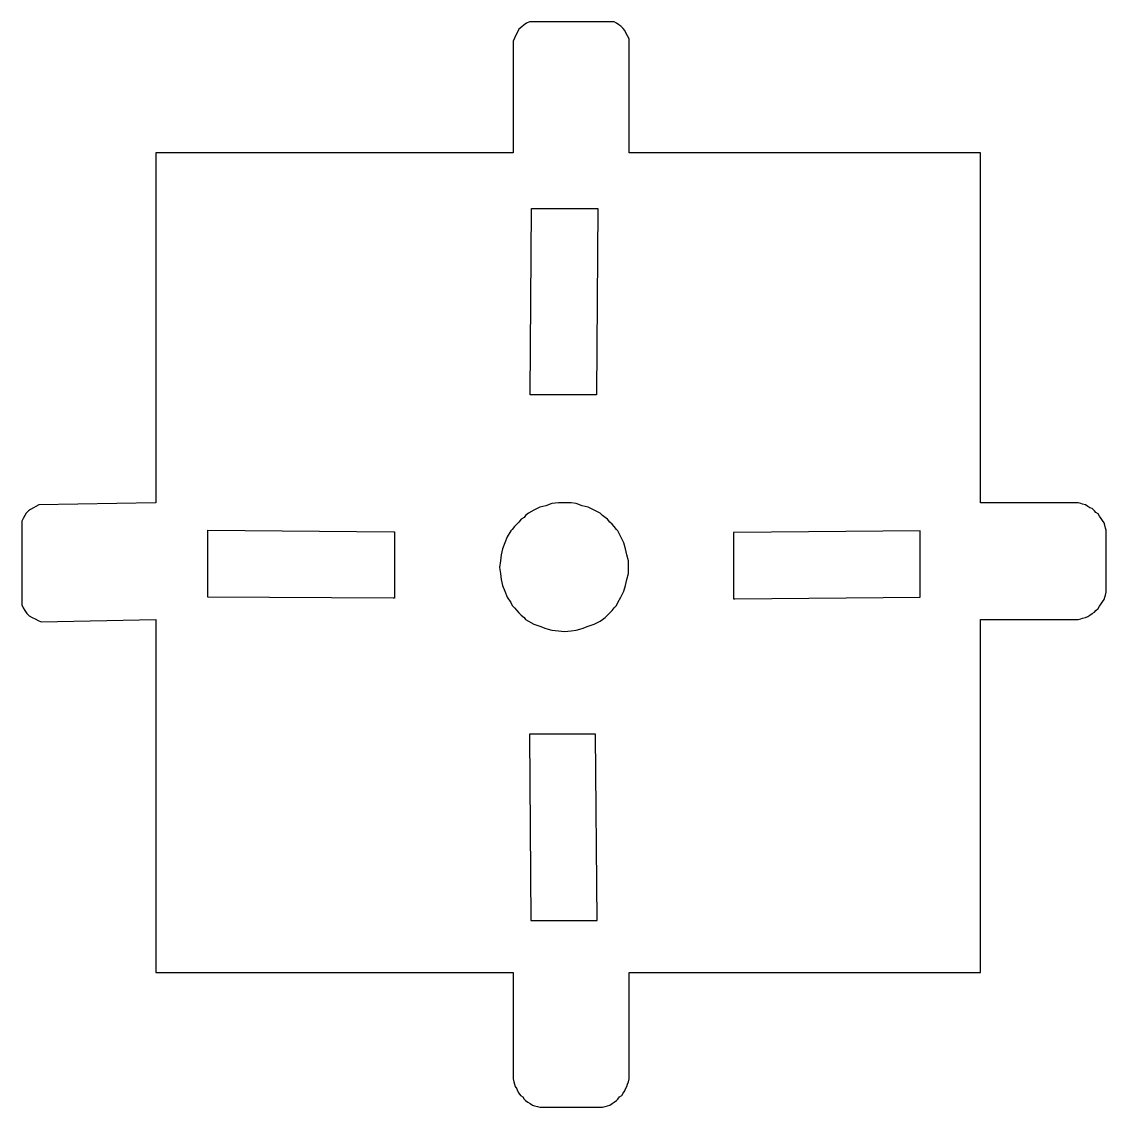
# Model space of a CAD drawing. Header units: centimetres. Extents: x -21.3 to 5.3, y 0.3 to 10.2.
# Drawn here: x -13.545 to -9.845, y 1.767 to 5.47 of the extents above; entities that cross this region are included whole.
import ezdxf

# ---------------------------------------------------------------- set-up
doc = ezdxf.new("R2010")
doc.units = ezdxf.units.CM
doc.header["$MEASUREMENT"] = 0
doc.layers.add('Layer 1', color=7, linetype='Continuous')

msp = doc.modelspace()

# ---------------------------------------------------------------- linework, layer by layer
at = {"layer": 'Layer 1'}
for points, knots in [([(-13.08808, 3.43073), (-13.08808, 3.43073), (-13.47924, 3.42311), (-13.47924, 3.42311), (-13.47924, 3.42311), (-13.47924, 3.42311), (-13.4894, 3.42819), (-13.4894, 3.42819), (-13.4894, 3.42819), (-13.4894, 3.42819), (-13.49956, 3.43327), (-13.49956, 3.43327), (-13.49956, 3.43327), (-13.49956, 3.43327), (-13.50972, 3.43835), (-13.50972, 3.43835), (-13.50972, 3.43835), (-13.50972, 3.43835), (-13.51988, 3.44343), (-13.51988, 3.44343), (-13.51988, 3.44343), (-13.51988, 3.44343), (-13.5275, 3.45105), (-13.5275, 3.45105), (-13.5275, 3.45105), (-13.5275, 3.45105), (-13.53512, 3.46121), (-13.53512, 3.46121), (-13.53512, 3.46121), (-13.53512, 3.46121), (-13.5402, 3.47137), (-13.5402, 3.47137), (-13.5402, 3.47137), (-13.5402, 3.47137), (-13.54528, 3.48153), (-13.54528, 3.48153), (-13.54528, 3.48153), (-13.54528, 3.48153), (-13.54528, 3.76601), (-13.54528, 3.76601), (-13.54528, 3.76601), (-13.54528, 3.76601), (-13.5402, 3.77617), (-13.5402, 3.77617), (-13.5402, 3.77617), (-13.5402, 3.77617), (-13.53512, 3.78633), (-13.53512, 3.78633), (-13.53512, 3.78633), (-13.53512, 3.78633), (-13.53004, 3.79395), (-13.53004, 3.79395), (-13.53004, 3.79395), (-13.53004, 3.79395), (-13.52242, 3.80157), (-13.52242, 3.80157), (-13.52242, 3.80157), (-13.52242, 3.80157), (-13.5148, 3.80665), (-13.5148, 3.80665), (-13.5148, 3.80665), (-13.5148, 3.80665), (-13.50464, 3.81173), (-13.50464, 3.81173), (-13.50464, 3.81173), (-13.50464, 3.81173), (-13.49702, 3.81681), (-13.49702, 3.81681), (-13.49702, 3.81681), (-13.49702, 3.81681), (-13.48686, 3.82189), (-13.48686, 3.82189), (-13.48686, 3.82189), (-13.48686, 3.82189), (-13.08808, 3.82951), (-13.08808, 3.82951), (-13.08808, 3.82951), (-13.08808, 3.82951), (-13.08808, 5.02331), (-13.08808, 5.02331), (-13.08808, 5.02331), (-13.08808, 5.02331), (-11.86888, 5.02331), (-11.86888, 5.02331), (-11.86888, 5.02331), (-11.86888, 5.02331), (-11.86888, 5.40431), (-11.86888, 5.40431), (-11.86888, 5.40431), (-11.86888, 5.40431), (-11.8638, 5.41447), (-11.8638, 5.41447), (-11.8638, 5.41447), (-11.8638, 5.41447), (-11.85872, 5.42463), (-11.85872, 5.42463), (-11.85872, 5.42463), (-11.85872, 5.42463), (-11.85364, 5.43479), (-11.85364, 5.43479), (-11.85364, 5.43479), (-11.85364, 5.43479), (-11.84856, 5.44495), (-11.84856, 5.44495), (-11.84856, 5.44495), (-11.84856, 5.44495), (-11.8384, 5.45257), (-11.8384, 5.45257), (-11.8384, 5.45257), (-11.8384, 5.45257), (-11.83078, 5.46019), (-11.83078, 5.46019), (-11.83078, 5.46019), (-11.83078, 5.46019), (-11.82316, 5.46527), (-11.82316, 5.46527), (-11.82316, 5.46527), (-11.82316, 5.46527), (-11.813, 5.47035), (-11.813, 5.47035), (-11.813, 5.47035), (-11.813, 5.47035), (-11.52344, 5.47035), (-11.52344, 5.47035), (-11.52344, 5.47035), (-11.52344, 5.47035), (-11.51582, 5.46527), (-11.51582, 5.46527), (-11.51582, 5.46527), (-11.51582, 5.46527), (-11.5082, 5.46019), (-11.5082, 5.46019), (-11.5082, 5.46019), (-11.5082, 5.46019), (-11.50058, 5.45511), (-11.50058, 5.45511), (-11.50058, 5.45511), (-11.50058, 5.45511), (-11.49296, 5.44749), (-11.49296, 5.44749), (-11.49296, 5.44749), (-11.49296, 5.44749), (-11.48788, 5.43987), (-11.48788, 5.43987), (-11.48788, 5.43987), (-11.48788, 5.43987), (-11.4828, 5.42971), (-11.4828, 5.42971), (-11.4828, 5.42971), (-11.4828, 5.42971), (-11.47772, 5.42209), (-11.47772, 5.42209), (-11.47772, 5.42209), (-11.47772, 5.42209), (-11.47264, 5.41193), (-11.47264, 5.41193), (-11.47264, 5.41193), (-11.47264, 5.41193), (-11.47264, 5.02331), (-11.47264, 5.02331), (-11.47264, 5.02331), (-11.47264, 5.02331), (-10.27376, 5.02331), (-10.27376, 5.02331), (-10.27376, 5.02331), (-10.27376, 5.02331), (-10.27376, 3.82951), (-10.27376, 3.82951), (-10.27376, 3.82951), (-10.27376, 3.82951), (-9.94102, 3.82951), (-9.94102, 3.82951), (-9.94102, 3.82951), (-9.94102, 3.82951), (-9.93086, 3.82697), (-9.93086, 3.82697), (-9.93086, 3.82697), (-9.93086, 3.82697), (-9.92578, 3.82443), (-9.92578, 3.82443), (-9.92578, 3.82443), (-9.92578, 3.82443), (-9.91562, 3.82189), (-9.91562, 3.82189), (-9.91562, 3.82189), (-9.91562, 3.82189), (-9.908, 3.81681), (-9.908, 3.81681), (-9.908, 3.81681), (-9.908, 3.81681), (-9.90038, 3.81173), (-9.90038, 3.81173), (-9.90038, 3.81173), (-9.90038, 3.81173), (-9.89276, 3.80919), (-9.89276, 3.80919), (-9.89276, 3.80919), (-9.89276, 3.80919), (-9.88514, 3.80157), (-9.88514, 3.80157), (-9.88514, 3.80157), (-9.88514, 3.80157), (-9.88006, 3.79649), (-9.88006, 3.79649), (-9.88006, 3.79649), (-9.88006, 3.79649), (-9.87244, 3.79141), (-9.87244, 3.79141), (-9.87244, 3.79141), (-9.87244, 3.79141), (-9.86736, 3.78379), (-9.86736, 3.78379), (-9.86736, 3.78379), (-9.86736, 3.78379), (-9.86228, 3.77617), (-9.86228, 3.77617), (-9.86228, 3.77617), (-9.86228, 3.77617), (-9.8572, 3.76855), (-9.8572, 3.76855), (-9.8572, 3.76855), (-9.8572, 3.76855), (-9.85212, 3.76093), (-9.85212, 3.76093), (-9.85212, 3.76093), (-9.85212, 3.76093), (-9.84958, 3.75331), (-9.84958, 3.75331), (-9.84958, 3.75331), (-9.84958, 3.75331), (-9.84704, 3.74315), (-9.84704, 3.74315), (-9.84704, 3.74315), (-9.84704, 3.74315), (-9.8445, 3.73553), (-9.8445, 3.73553), (-9.8445, 3.73553), (-9.8445, 3.73553), (-9.8445, 3.52471), (-9.8445, 3.52471), (-9.8445, 3.52471), (-9.8445, 3.52471), (-9.84704, 3.51455), (-9.84704, 3.51455), (-9.84704, 3.51455), (-9.84704, 3.51455), (-9.84958, 3.50693), (-9.84958, 3.50693), (-9.84958, 3.50693), (-9.84958, 3.50693), (-9.85212, 3.49931), (-9.85212, 3.49931), (-9.85212, 3.49931), (-9.85212, 3.49931), (-9.8572, 3.49169), (-9.8572, 3.49169), (-9.8572, 3.49169), (-9.8572, 3.49169), (-9.86228, 3.48407), (-9.86228, 3.48407), (-9.86228, 3.48407), (-9.86228, 3.48407), (-9.86736, 3.47645), (-9.86736, 3.47645), (-9.86736, 3.47645), (-9.86736, 3.47645), (-9.87244, 3.46883), (-9.87244, 3.46883), (-9.87244, 3.46883), (-9.87244, 3.46883), (-9.88006, 3.46121), (-9.88006, 3.46121), (-9.88006, 3.46121), (-9.88006, 3.46121), (-9.88514, 3.45613), (-9.88514, 3.45613), (-9.88514, 3.45613), (-9.88514, 3.45613), (-9.89276, 3.45105), (-9.89276, 3.45105), (-9.89276, 3.45105), (-9.89276, 3.45105), (-9.90038, 3.44597), (-9.90038, 3.44597), (-9.90038, 3.44597), (-9.90038, 3.44597), (-9.908, 3.44089), (-9.908, 3.44089), (-9.908, 3.44089), (-9.908, 3.44089), (-9.91562, 3.43835), (-9.91562, 3.43835), (-9.91562, 3.43835), (-9.91562, 3.43835), (-9.92578, 3.43581), (-9.92578, 3.43581), (-9.92578, 3.43581), (-9.92578, 3.43581), (-9.93086, 3.43327), (-9.93086, 3.43327), (-9.93086, 3.43327), (-9.93086, 3.43327), (-9.94102, 3.43073), (-9.94102, 3.43073), (-9.94102, 3.43073), (-9.94102, 3.43073), (-10.27376, 3.43073), (-10.27376, 3.43073), (-10.27376, 3.43073), (-10.27376, 3.43073), (-10.27376, 2.22677), (-10.27376, 2.22677), (-10.27376, 2.22677), (-10.27376, 2.22677), (-11.47264, 2.22677), (-11.47264, 2.22677), (-11.47264, 2.22677), (-11.47264, 2.22677), (-11.47264, 1.86355), (-11.47264, 1.86355), (-11.47264, 1.86355), (-11.47264, 1.86355), (-11.47518, 1.85339), (-11.47518, 1.85339), (-11.47518, 1.85339), (-11.47518, 1.85339), (-11.47772, 1.84577), (-11.47772, 1.84577), (-11.47772, 1.84577), (-11.47772, 1.84577), (-11.48026, 1.83815), (-11.48026, 1.83815), (-11.48026, 1.83815), (-11.48026, 1.83815), (-11.48534, 1.83053), (-11.48534, 1.83053), (-11.48534, 1.83053), (-11.48534, 1.83053), (-11.48788, 1.82291), (-11.48788, 1.82291), (-11.48788, 1.82291), (-11.48788, 1.82291), (-11.49296, 1.81529), (-11.49296, 1.81529), (-11.49296, 1.81529), (-11.49296, 1.81529), (-11.49804, 1.80767), (-11.49804, 1.80767), (-11.49804, 1.80767), (-11.49804, 1.80767), (-11.50566, 1.80259), (-11.50566, 1.80259), (-11.50566, 1.80259), (-11.50566, 1.80259), (-11.51074, 1.79497), (-11.51074, 1.79497), (-11.51074, 1.79497), (-11.51074, 1.79497), (-11.51582, 1.78989), (-11.51582, 1.78989), (-11.51582, 1.78989), (-11.51582, 1.78989), (-11.52344, 1.78481), (-11.52344, 1.78481), (-11.52344, 1.78481), (-11.52344, 1.78481), (-11.53106, 1.77973), (-11.53106, 1.77973), (-11.53106, 1.77973), (-11.53106, 1.77973), (-11.53868, 1.77465), (-11.53868, 1.77465), (-11.53868, 1.77465), (-11.53868, 1.77465), (-11.5463, 1.77211), (-11.5463, 1.77211), (-11.5463, 1.77211), (-11.5463, 1.77211), (-11.55392, 1.76957), (-11.55392, 1.76957), (-11.55392, 1.76957), (-11.55392, 1.76957), (-11.56408, 1.76703), (-11.56408, 1.76703), (-11.56408, 1.76703), (-11.56408, 1.76703), (-11.77744, 1.76703), (-11.77744, 1.76703), (-11.77744, 1.76703), (-11.77744, 1.76703), (-11.78506, 1.76957), (-11.78506, 1.76957), (-11.78506, 1.76957), (-11.78506, 1.76957), (-11.79522, 1.77211), (-11.79522, 1.77211), (-11.79522, 1.77211), (-11.79522, 1.77211), (-11.80284, 1.77465), (-11.80284, 1.77465), (-11.80284, 1.77465), (-11.80284, 1.77465), (-11.81046, 1.77973), (-11.81046, 1.77973), (-11.81046, 1.77973), (-11.81046, 1.77973), (-11.81808, 1.78481), (-11.81808, 1.78481), (-11.81808, 1.78481), (-11.81808, 1.78481), (-11.8257, 1.78989), (-11.8257, 1.78989), (-11.8257, 1.78989), (-11.8257, 1.78989), (-11.83078, 1.79497), (-11.83078, 1.79497), (-11.83078, 1.79497), (-11.83078, 1.79497), (-11.83586, 1.80259), (-11.83586, 1.80259), (-11.83586, 1.80259), (-11.83586, 1.80259), (-11.84348, 1.80767), (-11.84348, 1.80767), (-11.84348, 1.80767), (-11.84348, 1.80767), (-11.84856, 1.81529), (-11.84856, 1.81529), (-11.84856, 1.81529), (-11.84856, 1.81529), (-11.85364, 1.82291), (-11.85364, 1.82291), (-11.85364, 1.82291), (-11.85364, 1.82291), (-11.85618, 1.83053), (-11.85618, 1.83053), (-11.85618, 1.83053), (-11.85618, 1.83053), (-11.86126, 1.83815), (-11.86126, 1.83815), (-11.86126, 1.83815), (-11.86126, 1.83815), (-11.8638, 1.84577), (-11.8638, 1.84577), (-11.8638, 1.84577), (-11.8638, 1.84577), (-11.86634, 1.85339), (-11.86634, 1.85339), (-11.86634, 1.85339), (-11.86634, 1.85339), (-11.86888, 1.86355), (-11.86888, 1.86355), (-11.86888, 1.86355), (-11.86888, 1.86355), (-11.86888, 2.22677), (-11.86888, 2.22677), (-11.86888, 2.22677), (-11.86888, 2.22677), (-13.08808, 2.22677), (-13.08808, 2.22677), (-13.08808, 2.22677), (-13.08808, 2.22677), (-13.08808, 3.43073), (-13.08808, 3.43073)], [0, 0, 0, 0, 0.0086207, 0.0086207, 0.0086207, 0.0086207, 0.0172414, 0.0172414, 0.0172414, 0.0172414, 0.0258621, 0.0258621, 0.0258621, 0.0258621, 0.0344828, 0.0344828, 0.0344828, 0.0344828, 0.0431034, 0.0431034, 0.0431034, 0.0431034, 0.0517241, 0.0517241, 0.0517241, 0.0517241, 0.0603448, 0.0603448, 0.0603448, 0.0603448, 0.0689655, 0.0689655, 0.0689655, 0.0689655, 0.0775862, 0.0775862, 0.0775862, 0.0775862, 0.0862069, 0.0862069, 0.0862069, 0.0862069, 0.0948276, 0.0948276, 0.0948276, 0.0948276, 0.1034483, 0.1034483, 0.1034483, 0.1034483, 0.112069, 0.112069, 0.112069, 0.112069, 0.1206897, 0.1206897, 0.1206897, 0.1206897, 0.1293103, 0.1293103, 0.1293103, 0.1293103, 0.137931, 0.137931, 0.137931, 0.137931, 0.1465517, 0.1465517, 0.1465517, 0.1465517, 0.1551724, 0.1551724, 0.1551724, 0.1551724, 0.1637931, 0.1637931, 0.1637931, 0.1637931, 0.1724138, 0.1724138, 0.1724138, 0.1724138, 0.1810345, 0.1810345, 0.1810345, 0.1810345, 0.1896552, 0.1896552, 0.1896552, 0.1896552, 0.1982759, 0.1982759, 0.1982759, 0.1982759, 0.2068966, 0.2068966, 0.2068966, 0.2068966, 0.2155172, 0.2155172, 0.2155172, 0.2155172, 0.2241379, 0.2241379, 0.2241379, 0.2241379, 0.2327586, 0.2327586, 0.2327586, 0.2327586, 0.2413793, 0.2413793, 0.2413793, 0.2413793, 0.25, 0.25, 0.25, 0.25, 0.2586207, 0.2586207, 0.2586207, 0.2586207, 0.2672414, 0.2672414, 0.2672414, 0.2672414, 0.2758621, 0.2758621, 0.2758621, 0.2758621, 0.2844828, 0.2844828, 0.2844828, 0.2844828, 0.2931034, 0.2931034, 0.2931034, 0.2931034, 0.3017241, 0.3017241, 0.3017241, 0.3017241, 0.3103448, 0.3103448, 0.3103448, 0.3103448, 0.3189655, 0.3189655, 0.3189655, 0.3189655, 0.3275862, 0.3275862, 0.3275862, 0.3275862, 0.3362069, 0.3362069, 0.3362069, 0.3362069, 0.3448276, 0.3448276, 0.3448276, 0.3448276, 0.3534483, 0.3534483, 0.3534483, 0.3534483, 0.362069, 0.362069, 0.362069, 0.362069, 0.3706897, 0.3706897, 0.3706897, 0.3706897, 0.3793103, 0.3793103, 0.3793103, 0.3793103, 0.387931, 0.387931, 0.387931, 0.387931, 0.3965517, 0.3965517, 0.3965517, 0.3965517, 0.4051724, 0.4051724, 0.4051724, 0.4051724, 0.4137931, 0.4137931, 0.4137931, 0.4137931, 0.4224138, 0.4224138, 0.4224138, 0.4224138, 0.4310345, 0.4310345, 0.4310345, 0.4310345, 0.4396552, 0.4396552, 0.4396552, 0.4396552, 0.4482759, 0.4482759, 0.4482759, 0.4482759, 0.4568966, 0.4568966, 0.4568966, 0.4568966, 0.4655172, 0.4655172, 0.4655172, 0.4655172, 0.4741379, 0.4741379, 0.4741379, 0.4741379, 0.4827586, 0.4827586, 0.4827586, 0.4827586, 0.4913793, 0.4913793, 0.4913793, 0.4913793, 0.5, 0.5, 0.5, 0.5, 0.5086207, 0.5086207, 0.5086207, 0.5086207, 0.5172414, 0.5172414, 0.5172414, 0.5172414, 0.5258621, 0.5258621, 0.5258621, 0.5258621, 0.5344828, 0.5344828, 0.5344828, 0.5344828, 0.5431034, 0.5431034, 0.5431034, 0.5431034, 0.5517241, 0.5517241, 0.5517241, 0.5517241, 0.5603448, 0.5603448, 0.5603448, 0.5603448, 0.5689655, 0.5689655, 0.5689655, 0.5689655, 0.5775862, 0.5775862, 0.5775862, 0.5775862, 0.5862069, 0.5862069, 0.5862069, 0.5862069, 0.5948276, 0.5948276, 0.5948276, 0.5948276, 0.6034483, 0.6034483, 0.6034483, 0.6034483, 0.612069, 0.612069, 0.612069, 0.612069, 0.6206897, 0.6206897, 0.6206897, 0.6206897, 0.6293103, 0.6293103, 0.6293103, 0.6293103, 0.637931, 0.637931, 0.637931, 0.637931, 0.6465517, 0.6465517, 0.6465517, 0.6465517, 0.6551724, 0.6551724, 0.6551724, 0.6551724, 0.6637931, 0.6637931, 0.6637931, 0.6637931, 0.6724138, 0.6724138, 0.6724138, 0.6724138, 0.6810345, 0.6810345, 0.6810345, 0.6810345, 0.6896552, 0.6896552, 0.6896552, 0.6896552, 0.6982759, 0.6982759, 0.6982759, 0.6982759, 0.7068966, 0.7068966, 0.7068966, 0.7068966, 0.7155172, 0.7155172, 0.7155172, 0.7155172, 0.7241379, 0.7241379, 0.7241379, 0.7241379, 0.7327586, 0.7327586, 0.7327586, 0.7327586, 0.7413793, 0.7413793, 0.7413793, 0.7413793, 0.75, 0.75, 0.75, 0.75, 0.7586207, 0.7586207, 0.7586207, 0.7586207, 0.7672414, 0.7672414, 0.7672414, 0.7672414, 0.7758621, 0.7758621, 0.7758621, 0.7758621, 0.7844828, 0.7844828, 0.7844828, 0.7844828, 0.7931034, 0.7931034, 0.7931034, 0.7931034, 0.8017241, 0.8017241, 0.8017241, 0.8017241, 0.8103448, 0.8103448, 0.8103448, 0.8103448, 0.8189655, 0.8189655, 0.8189655, 0.8189655, 0.8275862, 0.8275862, 0.8275862, 0.8275862, 0.8362069, 0.8362069, 0.8362069, 0.8362069, 0.8448276, 0.8448276, 0.8448276, 0.8448276, 0.8534483, 0.8534483, 0.8534483, 0.8534483, 0.862069, 0.862069, 0.862069, 0.862069, 0.8706897, 0.8706897, 0.8706897, 0.8706897, 0.8793103, 0.8793103, 0.8793103, 0.8793103, 0.887931, 0.887931, 0.887931, 0.887931, 0.8965517, 0.8965517, 0.8965517, 0.8965517, 0.9051724, 0.9051724, 0.9051724, 0.9051724, 0.9137931, 0.9137931, 0.9137931, 0.9137931, 0.9224138, 0.9224138, 0.9224138, 0.9224138, 0.9310345, 0.9310345, 0.9310345, 0.9310345, 0.9396552, 0.9396552, 0.9396552, 0.9396552, 0.9482759, 0.9482759, 0.9482759, 0.9482759, 0.9568966, 0.9568966, 0.9568966, 0.9568966, 0.9655172, 0.9655172, 0.9655172, 0.9655172, 0.9741379, 0.9741379, 0.9741379, 0.9741379, 0.9827586, 0.9827586, 0.9827586, 0.9827586, 0.9913793, 0.9913793, 0.9913793, 0.9913793, 1, 1, 1, 1]), ([(-11.80538, 4.83281), (-11.80538, 4.83281), (-11.80538, 4.83281), (-11.80538, 4.83281), (-11.80538, 4.83281), (-11.80538, 4.83281), (-11.81046, 4.20035), (-11.81046, 4.20035), (-11.81046, 4.20035), (-11.81046, 4.20035), (-11.81046, 4.19781), (-11.81046, 4.19781), (-11.81046, 4.19781), (-11.81046, 4.19781), (-11.5844, 4.19781), (-11.5844, 4.19781), (-11.5844, 4.19781), (-11.5844, 4.19781), (-11.5844, 4.20035), (-11.5844, 4.20035), (-11.5844, 4.20035), (-11.5844, 4.20035), (-11.57932, 4.83281), (-11.57932, 4.83281), (-11.57932, 4.83281), (-11.57932, 4.83281), (-11.57932, 4.83281), (-11.57932, 4.83281), (-11.57932, 4.83281), (-11.57932, 4.83281), (-11.80538, 4.83281), (-11.80538, 4.83281)], [0, 0, 0, 0, 0.125, 0.125, 0.125, 0.125, 0.25, 0.25, 0.25, 0.25, 0.375, 0.375, 0.375, 0.375, 0.5, 0.5, 0.5, 0.5, 0.625, 0.625, 0.625, 0.625, 0.75, 0.75, 0.75, 0.75, 0.875, 0.875, 0.875, 0.875, 1, 1, 1, 1]), ([(-11.84856, 3.45359), (-11.84856, 3.45359), (-11.85618, 3.46121), (-11.85618, 3.46121), (-11.85618, 3.46121), (-11.85618, 3.46121), (-11.8638, 3.47137), (-11.8638, 3.47137), (-11.8638, 3.47137), (-11.8638, 3.47137), (-11.87142, 3.47899), (-11.87142, 3.47899), (-11.87142, 3.47899), (-11.87142, 3.47899), (-11.8765, 3.48915), (-11.8765, 3.48915), (-11.8765, 3.48915), (-11.8765, 3.48915), (-11.8892, 3.50693), (-11.8892, 3.50693), (-11.8892, 3.50693), (-11.8892, 3.50693), (-11.89682, 3.52725), (-11.89682, 3.52725), (-11.89682, 3.52725), (-11.89682, 3.52725), (-11.90444, 3.54757), (-11.90444, 3.54757), (-11.90444, 3.54757), (-11.90444, 3.54757), (-11.90952, 3.56789), (-11.90952, 3.56789), (-11.90952, 3.56789), (-11.90952, 3.56789), (-11.91206, 3.58821), (-11.91206, 3.58821), (-11.91206, 3.58821), (-11.91206, 3.58821), (-11.9146, 3.60853), (-11.9146, 3.60853), (-11.9146, 3.60853), (-11.9146, 3.60853), (-11.91206, 3.63139), (-11.91206, 3.63139), (-11.91206, 3.63139), (-11.91206, 3.63139), (-11.90952, 3.65171), (-11.90952, 3.65171), (-11.90952, 3.65171), (-11.90952, 3.65171), (-11.90444, 3.67203), (-11.90444, 3.67203), (-11.90444, 3.67203), (-11.90444, 3.67203), (-11.89682, 3.69235), (-11.89682, 3.69235), (-11.89682, 3.69235), (-11.89682, 3.69235), (-11.8892, 3.71267), (-11.8892, 3.71267), (-11.8892, 3.71267), (-11.8892, 3.71267), (-11.8765, 3.73299), (-11.8765, 3.73299), (-11.8765, 3.73299), (-11.8765, 3.73299), (-11.87142, 3.73807), (-11.87142, 3.73807), (-11.87142, 3.73807), (-11.87142, 3.73807), (-11.8638, 3.74823), (-11.8638, 3.74823), (-11.8638, 3.74823), (-11.8638, 3.74823), (-11.85618, 3.75585), (-11.85618, 3.75585), (-11.85618, 3.75585), (-11.85618, 3.75585), (-11.84856, 3.76347), (-11.84856, 3.76347), (-11.84856, 3.76347), (-11.84856, 3.76347), (-11.84094, 3.77363), (-11.84094, 3.77363), (-11.84094, 3.77363), (-11.84094, 3.77363), (-11.83078, 3.77871), (-11.83078, 3.77871), (-11.83078, 3.77871), (-11.83078, 3.77871), (-11.8257, 3.78633), (-11.8257, 3.78633), (-11.8257, 3.78633), (-11.8257, 3.78633), (-11.81554, 3.79395), (-11.81554, 3.79395), (-11.81554, 3.79395), (-11.81554, 3.79395), (-11.79776, 3.80411), (-11.79776, 3.80411), (-11.79776, 3.80411), (-11.79776, 3.80411), (-11.77744, 3.81427), (-11.77744, 3.81427), (-11.77744, 3.81427), (-11.77744, 3.81427), (-11.75712, 3.81935), (-11.75712, 3.81935), (-11.75712, 3.81935), (-11.75712, 3.81935), (-11.7368, 3.82697), (-11.7368, 3.82697), (-11.7368, 3.82697), (-11.7368, 3.82697), (-11.71394, 3.82951), (-11.71394, 3.82951), (-11.71394, 3.82951), (-11.71394, 3.82951), (-11.69362, 3.82951), (-11.69362, 3.82951), (-11.69362, 3.82951), (-11.69362, 3.82951), (-11.67076, 3.82951), (-11.67076, 3.82951), (-11.67076, 3.82951), (-11.67076, 3.82951), (-11.65298, 3.82697), (-11.65298, 3.82697), (-11.65298, 3.82697), (-11.65298, 3.82697), (-11.63266, 3.81935), (-11.63266, 3.81935), (-11.63266, 3.81935), (-11.63266, 3.81935), (-11.61234, 3.81427), (-11.61234, 3.81427), (-11.61234, 3.81427), (-11.61234, 3.81427), (-11.59202, 3.80411), (-11.59202, 3.80411), (-11.59202, 3.80411), (-11.59202, 3.80411), (-11.5717, 3.79395), (-11.5717, 3.79395), (-11.5717, 3.79395), (-11.5717, 3.79395), (-11.56408, 3.78633), (-11.56408, 3.78633), (-11.56408, 3.78633), (-11.56408, 3.78633), (-11.55392, 3.77871), (-11.55392, 3.77871), (-11.55392, 3.77871), (-11.55392, 3.77871), (-11.5463, 3.77363), (-11.5463, 3.77363), (-11.5463, 3.77363), (-11.5463, 3.77363), (-11.53868, 3.76347), (-11.53868, 3.76347), (-11.53868, 3.76347), (-11.53868, 3.76347), (-11.53106, 3.75585), (-11.53106, 3.75585), (-11.53106, 3.75585), (-11.53106, 3.75585), (-11.52344, 3.74823), (-11.52344, 3.74823), (-11.52344, 3.74823), (-11.52344, 3.74823), (-11.51582, 3.73807), (-11.51582, 3.73807), (-11.51582, 3.73807), (-11.51582, 3.73807), (-11.51074, 3.73299), (-11.51074, 3.73299), (-11.51074, 3.73299), (-11.51074, 3.73299), (-11.50058, 3.71267), (-11.50058, 3.71267), (-11.50058, 3.71267), (-11.50058, 3.71267), (-11.49042, 3.69235), (-11.49042, 3.69235), (-11.49042, 3.69235), (-11.49042, 3.69235), (-11.48534, 3.67203), (-11.48534, 3.67203), (-11.48534, 3.67203), (-11.48534, 3.67203), (-11.48026, 3.65171), (-11.48026, 3.65171), (-11.48026, 3.65171), (-11.48026, 3.65171), (-11.47518, 3.63139), (-11.47518, 3.63139), (-11.47518, 3.63139), (-11.47518, 3.63139), (-11.47518, 3.60853), (-11.47518, 3.60853), (-11.47518, 3.60853), (-11.47518, 3.60853), (-11.47518, 3.58821), (-11.47518, 3.58821), (-11.47518, 3.58821), (-11.47518, 3.58821), (-11.48026, 3.56789), (-11.48026, 3.56789), (-11.48026, 3.56789), (-11.48026, 3.56789), (-11.48534, 3.54757), (-11.48534, 3.54757), (-11.48534, 3.54757), (-11.48534, 3.54757), (-11.49042, 3.52725), (-11.49042, 3.52725), (-11.49042, 3.52725), (-11.49042, 3.52725), (-11.50058, 3.50693), (-11.50058, 3.50693), (-11.50058, 3.50693), (-11.50058, 3.50693), (-11.51074, 3.48915), (-11.51074, 3.48915), (-11.51074, 3.48915), (-11.51074, 3.48915), (-11.51582, 3.47899), (-11.51582, 3.47899), (-11.51582, 3.47899), (-11.51582, 3.47899), (-11.52344, 3.47137), (-11.52344, 3.47137), (-11.52344, 3.47137), (-11.52344, 3.47137), (-11.53106, 3.46121), (-11.53106, 3.46121), (-11.53106, 3.46121), (-11.53106, 3.46121), (-11.53868, 3.45359), (-11.53868, 3.45359), (-11.53868, 3.45359), (-11.53868, 3.45359), (-11.5463, 3.44597), (-11.5463, 3.44597), (-11.5463, 3.44597), (-11.5463, 3.44597), (-11.55392, 3.43835), (-11.55392, 3.43835), (-11.55392, 3.43835), (-11.55392, 3.43835), (-11.56408, 3.43073), (-11.56408, 3.43073), (-11.56408, 3.43073), (-11.56408, 3.43073), (-11.5717, 3.42565), (-11.5717, 3.42565), (-11.5717, 3.42565), (-11.5717, 3.42565), (-11.59202, 3.41549), (-11.59202, 3.41549), (-11.59202, 3.41549), (-11.59202, 3.41549), (-11.61234, 3.40787), (-11.61234, 3.40787), (-11.61234, 3.40787), (-11.61234, 3.40787), (-11.63266, 3.40025), (-11.63266, 3.40025), (-11.63266, 3.40025), (-11.63266, 3.40025), (-11.65298, 3.39517), (-11.65298, 3.39517), (-11.65298, 3.39517), (-11.65298, 3.39517), (-11.67076, 3.39263), (-11.67076, 3.39263), (-11.67076, 3.39263), (-11.67076, 3.39263), (-11.69362, 3.39009), (-11.69362, 3.39009), (-11.69362, 3.39009), (-11.69362, 3.39009), (-11.71394, 3.39263), (-11.71394, 3.39263), (-11.71394, 3.39263), (-11.71394, 3.39263), (-11.7368, 3.39517), (-11.7368, 3.39517), (-11.7368, 3.39517), (-11.7368, 3.39517), (-11.75712, 3.40025), (-11.75712, 3.40025), (-11.75712, 3.40025), (-11.75712, 3.40025), (-11.77744, 3.40787), (-11.77744, 3.40787), (-11.77744, 3.40787), (-11.77744, 3.40787), (-11.79776, 3.41549), (-11.79776, 3.41549), (-11.79776, 3.41549), (-11.79776, 3.41549), (-11.81554, 3.42565), (-11.81554, 3.42565), (-11.81554, 3.42565), (-11.81554, 3.42565), (-11.8257, 3.43073), (-11.8257, 3.43073), (-11.8257, 3.43073), (-11.8257, 3.43073), (-11.83078, 3.43835), (-11.83078, 3.43835), (-11.83078, 3.43835), (-11.83078, 3.43835), (-11.84094, 3.44597), (-11.84094, 3.44597), (-11.84094, 3.44597), (-11.84094, 3.44597), (-11.84856, 3.45359), (-11.84856, 3.45359)], [0, 0, 0, 0, 0.0125, 0.0125, 0.0125, 0.0125, 0.025, 0.025, 0.025, 0.025, 0.0375, 0.0375, 0.0375, 0.0375, 0.05, 0.05, 0.05, 0.05, 0.0625, 0.0625, 0.0625, 0.0625, 0.075, 0.075, 0.075, 0.075, 0.0875, 0.0875, 0.0875, 0.0875, 0.1, 0.1, 0.1, 0.1, 0.1125, 0.1125, 0.1125, 0.1125, 0.125, 0.125, 0.125, 0.125, 0.1375, 0.1375, 0.1375, 0.1375, 0.15, 0.15, 0.15, 0.15, 0.1625, 0.1625, 0.1625, 0.1625, 0.175, 0.175, 0.175, 0.175, 0.1875, 0.1875, 0.1875, 0.1875, 0.2, 0.2, 0.2, 0.2, 0.2125, 0.2125, 0.2125, 0.2125, 0.225, 0.225, 0.225, 0.225, 0.2375, 0.2375, 0.2375, 0.2375, 0.25, 0.25, 0.25, 0.25, 0.2625, 0.2625, 0.2625, 0.2625, 0.275, 0.275, 0.275, 0.275, 0.2875, 0.2875, 0.2875, 0.2875, 0.3, 0.3, 0.3, 0.3, 0.3125, 0.3125, 0.3125, 0.3125, 0.325, 0.325, 0.325, 0.325, 0.3375, 0.3375, 0.3375, 0.3375, 0.35, 0.35, 0.35, 0.35, 0.3625, 0.3625, 0.3625, 0.3625, 0.375, 0.375, 0.375, 0.375, 0.3875, 0.3875, 0.3875, 0.3875, 0.4, 0.4, 0.4, 0.4, 0.4125, 0.4125, 0.4125, 0.4125, 0.425, 0.425, 0.425, 0.425, 0.4375, 0.4375, 0.4375, 0.4375, 0.45, 0.45, 0.45, 0.45, 0.4625, 0.4625, 0.4625, 0.4625, 0.475, 0.475, 0.475, 0.475, 0.4875, 0.4875, 0.4875, 0.4875, 0.5, 0.5, 0.5, 0.5, 0.5125, 0.5125, 0.5125, 0.5125, 0.525, 0.525, 0.525, 0.525, 0.5375, 0.5375, 0.5375, 0.5375, 0.55, 0.55, 0.55, 0.55, 0.5625, 0.5625, 0.5625, 0.5625, 0.575, 0.575, 0.575, 0.575, 0.5875, 0.5875, 0.5875, 0.5875, 0.6, 0.6, 0.6, 0.6, 0.6125, 0.6125, 0.6125, 0.6125, 0.625, 0.625, 0.625, 0.625, 0.6375, 0.6375, 0.6375, 0.6375, 0.65, 0.65, 0.65, 0.65, 0.6625, 0.6625, 0.6625, 0.6625, 0.675, 0.675, 0.675, 0.675, 0.6875, 0.6875, 0.6875, 0.6875, 0.7, 0.7, 0.7, 0.7, 0.7125, 0.7125, 0.7125, 0.7125, 0.725, 0.725, 0.725, 0.725, 0.7375, 0.7375, 0.7375, 0.7375, 0.75, 0.75, 0.75, 0.75, 0.7625, 0.7625, 0.7625, 0.7625, 0.775, 0.775, 0.775, 0.775, 0.7875, 0.7875, 0.7875, 0.7875, 0.8, 0.8, 0.8, 0.8, 0.8125, 0.8125, 0.8125, 0.8125, 0.825, 0.825, 0.825, 0.825, 0.8375, 0.8375, 0.8375, 0.8375, 0.85, 0.85, 0.85, 0.85, 0.8625, 0.8625, 0.8625, 0.8625, 0.875, 0.875, 0.875, 0.875, 0.8875, 0.8875, 0.8875, 0.8875, 0.9, 0.9, 0.9, 0.9, 0.9125, 0.9125, 0.9125, 0.9125, 0.925, 0.925, 0.925, 0.925, 0.9375, 0.9375, 0.9375, 0.9375, 0.95, 0.95, 0.95, 0.95, 0.9625, 0.9625, 0.9625, 0.9625, 0.975, 0.975, 0.975, 0.975, 0.9875, 0.9875, 0.9875, 0.9875, 1, 1, 1, 1]), ([(-12.91028, 3.50693), (-12.91028, 3.50693), (-12.91028, 3.50693), (-12.91028, 3.50693), (-12.91028, 3.50693), (-12.91028, 3.50693), (-12.27782, 3.50439), (-12.27782, 3.50439), (-12.27782, 3.50439), (-12.27782, 3.50439), (-12.27274, 3.50439), (-12.27274, 3.50439), (-12.27274, 3.50439), (-12.27274, 3.50439), (-12.27274, 3.73045), (-12.27274, 3.73045), (-12.27274, 3.73045), (-12.27274, 3.73045), (-12.27528, 3.73045), (-12.27528, 3.73045), (-12.27528, 3.73045), (-12.27528, 3.73045), (-12.91028, 3.73553), (-12.91028, 3.73553), (-12.91028, 3.73553), (-12.91028, 3.73553), (-12.91028, 3.73553), (-12.91028, 3.73553), (-12.91028, 3.73553), (-12.91028, 3.73553), (-12.91028, 3.50693), (-12.91028, 3.50693)], [0, 0, 0, 0, 0.125, 0.125, 0.125, 0.125, 0.25, 0.25, 0.25, 0.25, 0.375, 0.375, 0.375, 0.375, 0.5, 0.5, 0.5, 0.5, 0.625, 0.625, 0.625, 0.625, 0.75, 0.75, 0.75, 0.75, 0.875, 0.875, 0.875, 0.875, 1, 1, 1, 1]), ([(-10.4795, 3.50693), (-10.4795, 3.50693), (-10.4795, 3.50693), (-10.4795, 3.50693), (-10.4795, 3.50693), (-10.4795, 3.50693), (-11.11196, 3.50185), (-11.11196, 3.50185), (-11.11196, 3.50185), (-11.11196, 3.50185), (-11.11704, 3.50185), (-11.11704, 3.50185), (-11.11704, 3.50185), (-11.11704, 3.50185), (-11.11704, 3.72791), (-11.11704, 3.72791), (-11.11704, 3.72791), (-11.11704, 3.72791), (-11.1145, 3.72791), (-11.1145, 3.72791), (-11.1145, 3.72791), (-11.1145, 3.72791), (-10.4795, 3.73299), (-10.4795, 3.73299), (-10.4795, 3.73299), (-10.4795, 3.73299), (-10.4795, 3.73299), (-10.4795, 3.73299), (-10.4795, 3.73299), (-10.4795, 3.73299), (-10.4795, 3.50693), (-10.4795, 3.50693)], [0, 0, 0, 0, 0.125, 0.125, 0.125, 0.125, 0.25, 0.25, 0.25, 0.25, 0.375, 0.375, 0.375, 0.375, 0.5, 0.5, 0.5, 0.5, 0.625, 0.625, 0.625, 0.625, 0.75, 0.75, 0.75, 0.75, 0.875, 0.875, 0.875, 0.875, 1, 1, 1, 1]), ([(-11.80792, 2.40457), (-11.80792, 2.40457), (-11.80792, 2.40457), (-11.80792, 2.40457), (-11.80792, 2.40457), (-11.80792, 2.40457), (-11.813, 3.03703), (-11.813, 3.03703), (-11.813, 3.03703), (-11.813, 3.03703), (-11.813, 3.03957), (-11.813, 3.03957), (-11.813, 3.03957), (-11.813, 3.03957), (-11.58694, 3.03957), (-11.58694, 3.03957), (-11.58694, 3.03957), (-11.58694, 3.03957), (-11.58694, 3.03703), (-11.58694, 3.03703), (-11.58694, 3.03703), (-11.58694, 3.03703), (-11.58186, 2.40457), (-11.58186, 2.40457), (-11.58186, 2.40457), (-11.58186, 2.40457), (-11.58186, 2.40457), (-11.58186, 2.40457), (-11.58186, 2.40457), (-11.58186, 2.40457), (-11.80792, 2.40457), (-11.80792, 2.40457)], [0, 0, 0, 0, 0.125, 0.125, 0.125, 0.125, 0.25, 0.25, 0.25, 0.25, 0.375, 0.375, 0.375, 0.375, 0.5, 0.5, 0.5, 0.5, 0.625, 0.625, 0.625, 0.625, 0.75, 0.75, 0.75, 0.75, 0.875, 0.875, 0.875, 0.875, 1, 1, 1, 1])]:
    msp.add_open_spline(points, degree=3, knots=knots, dxfattribs=at)

doc.saveas('drawing.dxf')
